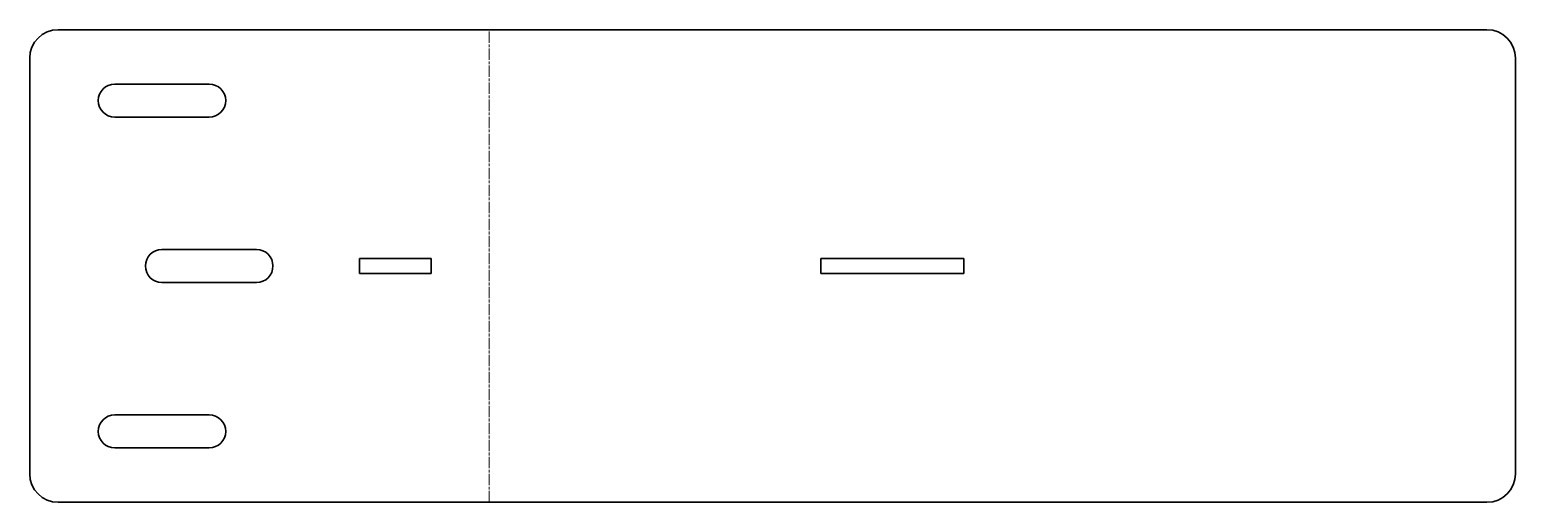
# Model space of a CAD drawing. Header units: inches. Extents: x 0 to 315, y 0 to 100.
import ezdxf

# ---------------------------------------------------------------- set-up
doc = ezdxf.new("R2010")
doc.units = ezdxf.units.IN
doc.header["$MEASUREMENT"] = 0
doc.linetypes.add('Chain', pattern=[13.68, 9.12, -1.14, 2.28, -1.14])
doc.layers.add('SIMUMAK Bend Centerline (ISO)', color=7, linetype='Chain', lineweight=9)
doc.layers.add('SIMUMAK Visible (ISO)', color=7, linetype='Continuous', lineweight=35)

# ---------------------------------------------------------------- blocks, each defined once
blk = doc.blocks.new('SIL-028-CSV-01_Sheet_2_SIL-028-CSV-01 (Desplegada)')
at = {"layer": 'SIMUMAK Bend Centerline (ISO)', "ltscale": 0.263158}
blk.add_line((-60, -50), (-60, 50), dxfattribs=at)
at = {"layer": 'SIMUMAK Visible (ISO)'}
for p, q in [((-151.26, 50), (151.26, 50)), ((-157.26, -44), (-157.26, 44)), ((157.26, 44), (157.26, -44)), ((-139.26, 38.5), (-119.26, 38.5)), ((-119.26, 31.5), (-139.26, 31.5)), ((-129.26, 3.5), (-109.26, 3.5)), ((-87.46, 1.6), (-72.26, 1.6)), ((-87.46, -1.6), (-87.46, 1.6)), ((-72.26, 1.6), (-72.26, -1.6)), ((10.26, 1.6), (40.48, 1.6)), ((10.26, -1.6), (10.26, 1.6)), ((40.48, 1.6), (40.48, -1.6)), ((-72.26, -1.6), (-87.46, -1.6)), ((40.48, -1.6), (10.26, -1.6)), ((-109.26, -3.5), (-129.26, -3.5)), ((-139.26, -31.5), (-119.26, -31.5)), ((-119.26, -38.5), (-139.26, -38.5)), ((151.26, -50), (-151.26, -50))]:
    blk.add_line(p, q, dxfattribs=at)
at = {"layer": 'SIMUMAK Visible (ISO)', "extrusion": (0, 0, -1)}
for centre, radius, start, end in [((151.26, 44), 6, 0, 90), ((-151.26, 44), 6, 90, 180), ((139.26, 35), 3.5, 270, 90), ((119.26, 35), 3.5, 90, 270), ((129.26, 0), 3.5, 270, 90), ((109.26, 0), 3.5, 90, 270), ((139.26, -35), 3.5, 270, 90), ((119.26, -35), 3.5, 90, 270), ((151.26, -44), 6, 270, 360), ((-151.26, -44), 6, 180, 270)]:
    blk.add_arc(centre, radius, start, end, dxfattribs=at)

msp = doc.modelspace()

# ---------------------------------------------------------------- block references
msp.add_blockref('SIL-028-CSV-01_Sheet_2_SIL-028-CSV-01 (Desplegada)', (157.26, 50))

doc.saveas('drawing.dxf')
